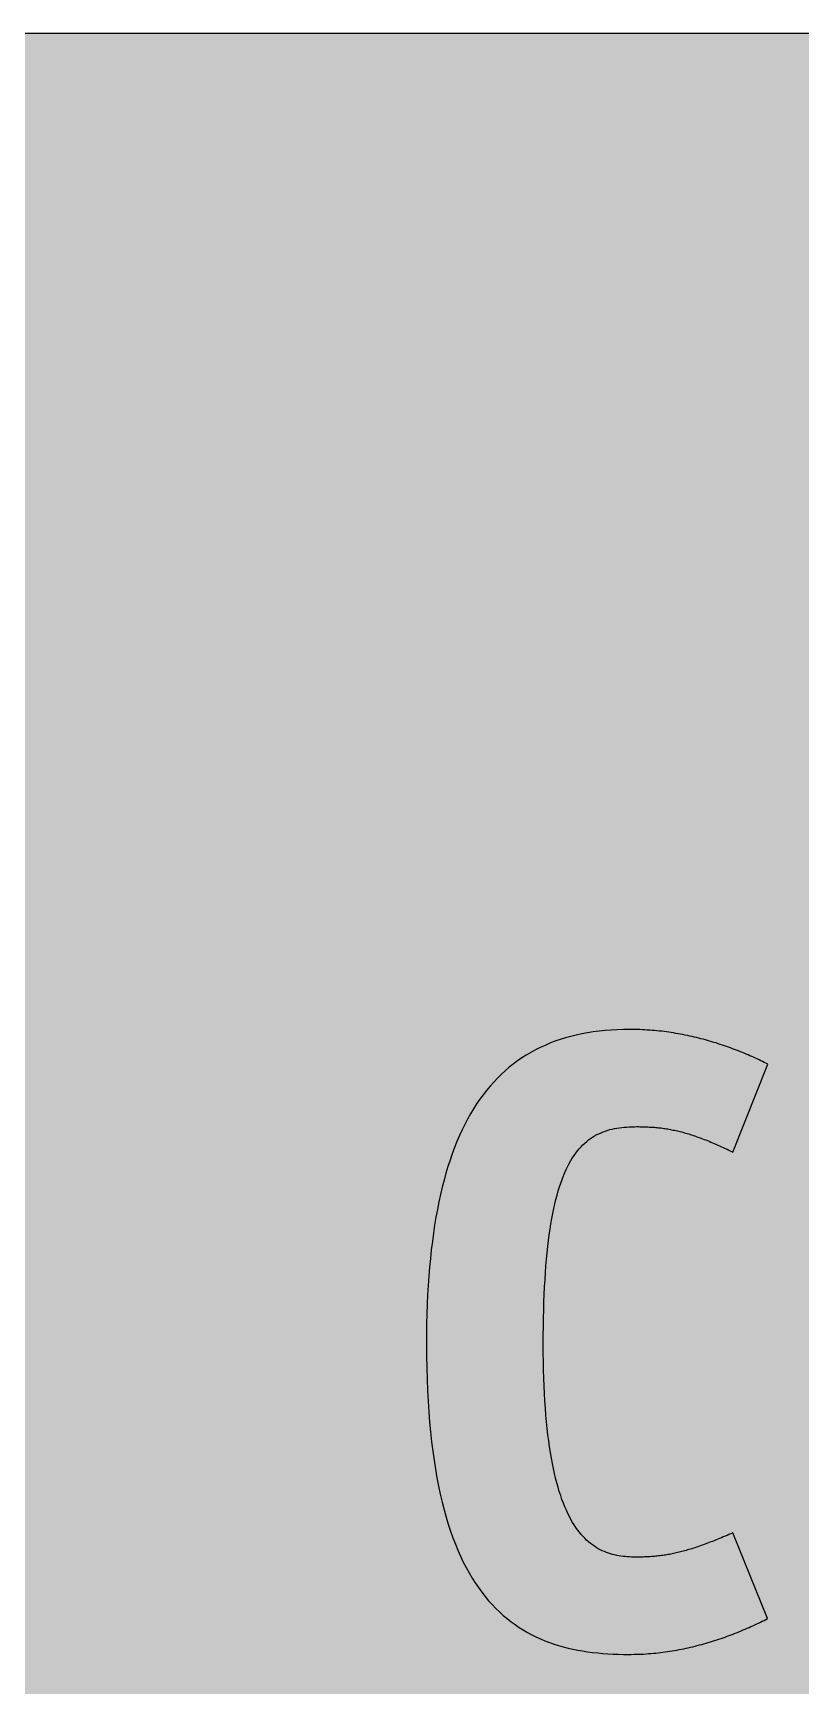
# Model space of a CAD drawing. Header units: millimetres. Extents: x 0 to 212, y 0 to 212.
# Drawn here: x 152.7 to 178.4, y 156.3 to 211.7 of the extents above; entities that cross this region are included whole.
import ezdxf

# ---------------------------------------------------------------- set-up
doc = ezdxf.new("R2010")
doc.units = ezdxf.units.MM

msp = doc.modelspace()

# ---------------------------------------------------------------- hatches: boundary and pattern name
for color, points in [(254, [(14.1633, 0.0536), (13.9878, 0.0533), (13.8125, 0.0559), (13.6373, 0.061), (13.462, 0.0686), (13.2893, 0.0787), (13.114, 0.0914), (12.9413, 0.1041), (12.7686, 0.1219), (12.5959, 0.1397), (12.4231, 0.16), (12.2504, 0.1829), (12.0777, 0.2057), (11.9075, 0.2337), (11.7373, 0.2616), (11.5672, 0.2921), (11.397, 0.3251), (11.2268, 0.3607), (11.0592, 0.3988), (10.8915, 0.4369), (10.7239, 0.4775), (10.5562, 0.5207), (10.3886, 0.5664), (10.2235, 0.6121), (10.0584, 0.6629), (9.8933, 0.7137), (9.7307, 0.7671), (9.5682, 0.8204), (9.4056, 0.8788), (9.2431, 0.9373), (9.083, 0.9982), (8.923, 1.0617), (8.763, 1.1252), (8.6055, 1.1938), (8.4455, 1.2624), (8.2906, 1.331), (8.1331, 1.4046), (7.9781, 1.4783), (7.8232, 1.5545), (7.6708, 1.6332), (7.5184, 1.7145), (7.366, 1.7958), (7.2161, 1.8796), (7.0663, 1.966), (6.919, 2.0523), (6.7716, 2.1438), (6.6243, 2.2352), (6.4795, 2.3266), (6.3348, 2.4232), (6.19, 2.5197), (6.0477, 2.6187), (5.908, 2.7178), (5.7683, 2.8194), (5.6286, 2.9235), (5.4915, 3.0302), (5.3543, 3.1369), (5.2197, 3.2461), (5.0851, 3.3579), (4.953, 3.4722), (4.8209, 3.5865), (4.6914, 3.7033), (4.5644, 3.8202), (4.4348, 3.9395), (4.3104, 4.0615), (4.1859, 4.1859), (4.0615, 4.3104), (3.9395, 4.4348), (3.8202, 4.5618), (3.7033, 4.6914), (3.5865, 4.8209), (3.4722, 4.953), (3.3579, 5.0851), (3.2487, 5.2197), (3.1369, 5.3543), (3.0302, 5.4915), (2.9235, 5.6286), (2.8194, 5.7683), (2.7178, 5.908), (2.6187, 6.0477), (2.5197, 6.19), (2.4232, 6.3348), (2.3266, 6.477), (2.2352, 6.6243), (2.1438, 6.7691), (2.0523, 6.9164), (1.966, 7.0663), (1.8796, 7.2161), (1.7958, 7.366), (1.7145, 7.5184), (1.6332, 7.6708), (1.5545, 7.8232), (1.4783, 7.9781), (1.4046, 8.1331), (1.331, 8.2906), (1.2598, 8.4455), (1.1913, 8.603), (1.1252, 8.763), (1.0592, 8.923), (0.9982, 9.083), (0.9373, 9.2431), (0.8763, 9.4056), (0.8204, 9.5682), (0.7645, 9.7307), (0.7112, 9.8933), (0.6604, 10.0584), (0.6121, 10.2235), (0.5639, 10.3911), (0.5207, 10.5562), (0.4775, 10.7239), (0.4343, 10.8915), (0.3962, 11.0592), (0.3607, 11.2268), (0.3251, 11.397), (0.2921, 11.5672), (0.2616, 11.7373), (0.2311, 11.9075), (0.2057, 12.0802), (0.1803, 12.2504), (0.1575, 12.4231), (0.1372, 12.5959), (0.1194, 12.7686), (0.1041, 12.9413), (0.0889, 13.1166), (0.0787, 13.2893), (0.0686, 13.4645), (0.061, 13.6373), (0.0559, 13.8125), (0.0508, 13.9878), (0.0508, 14.163), (0.0522, 197.6092), (0.0508, 197.7822), (0.0559, 197.9574), (0.061, 198.1327), (0.0686, 198.308), (0.0787, 198.4807), (0.0889, 198.6559), (0.1041, 198.8287), (0.1194, 199.0014), (0.1372, 199.1741), (0.1575, 199.3468), (0.1803, 199.5195), (0.2057, 199.6923), (0.2311, 199.8624), (0.2616, 200.0326), (0.2921, 200.2028), (0.3251, 200.373), (0.3607, 200.5432), (0.3962, 200.7108), (0.4343, 200.8784), (0.4775, 201.0461), (0.5207, 201.2137), (0.5639, 201.3814), (0.6121, 201.5465), (0.6604, 201.7116), (0.7112, 201.8767), (0.7645, 202.0392), (0.8204, 202.2018), (0.8763, 202.3643), (0.9373, 202.5269), (0.9982, 202.6869), (1.0592, 202.8469), (1.1252, 203.007), (1.1913, 203.1644), (1.2598, 203.3245), (1.331, 203.4794), (1.4046, 203.6369), (1.4783, 203.7918), (1.5545, 203.9468), (1.6332, 204.0992), (1.7145, 204.2516), (1.7958, 204.404), (1.8796, 204.5538), (1.966, 204.7037), (2.0523, 204.851), (2.1438, 204.9983), (2.2352, 205.1456), (2.3266, 205.2904), (2.4232, 205.4352), (2.5197, 205.58), (2.6187, 205.7222), (2.7178, 205.8619), (2.8194, 206.0016), (2.9235, 206.1413), (3.0302, 206.2785), (3.1369, 206.4156), (3.2487, 206.5503), (3.3579, 206.6849), (3.4722, 206.817), (3.5865, 206.949), (3.7033, 207.0786), (3.8202, 207.2056), (3.9395, 207.3351), (4.0615, 207.4596), (4.1859, 207.584), (4.3104, 207.7085), (4.4348, 207.8304), (4.5644, 207.9498), (4.6914, 208.0666), (4.8209, 208.1835), (4.953, 208.2978), (5.0851, 208.4121), (5.2197, 208.5213), (5.3543, 208.6331), (5.4915, 208.7397), (5.6286, 208.8464), (5.7683, 208.9506), (5.908, 209.0522), (6.0477, 209.1512), (6.19, 209.2503), (6.3348, 209.3468), (6.4795, 209.4433), (6.6243, 209.5348), (6.7716, 209.6262), (6.919, 209.7176), (7.0663, 209.804), (7.2161, 209.8904), (7.366, 209.9742), (7.5184, 210.0555), (7.6708, 210.1367), (7.8232, 210.2155), (7.9781, 210.2917), (8.1331, 210.3653), (8.2906, 210.439), (8.4455, 210.5101), (8.6055, 210.5787), (8.763, 210.6447), (8.923, 210.7108), (9.083, 210.7717), (9.2431, 210.8327), (9.4056, 210.8937), (9.5682, 210.9495), (9.7307, 211.0054), (9.8933, 211.0588), (10.0584, 211.1096), (10.2235, 211.1578), (10.3886, 211.2061), (10.5562, 211.2493), (10.7239, 211.2924), (10.8915, 211.3356), (11.0592, 211.3737), (11.2268, 211.4093), (11.397, 211.4448), (11.5672, 211.4779), (11.7373, 211.5083), (11.9075, 211.5388), (12.0777, 211.5642), (12.2504, 211.5896), (12.4231, 211.6125), (12.5959, 211.6328), (12.7686, 211.6506), (12.9413, 211.6658), (13.114, 211.6811), (13.2893, 211.6912), (13.462, 211.7014), (13.6373, 211.709), (13.8125, 211.7141), (13.9878, 211.7192), (14.163, 211.7192), (197.6078, 211.7203), (197.7822, 211.7192), (197.9574, 211.7141), (198.1327, 211.709), (198.3054, 211.7014), (198.4807, 211.6912), (198.6534, 211.6811), (198.8287, 211.6658), (199.0014, 211.6506), (199.1741, 211.6328), (199.3468, 211.6125), (199.5195, 211.5896), (199.6897, 211.5642), (199.8624, 211.5388), (200.0326, 211.5083), (200.2028, 211.4779), (200.373, 211.4448), (200.5432, 211.4093), (200.7108, 211.3737), (200.8784, 211.3356), (201.0461, 211.2924), (201.2137, 211.2493), (201.3788, 211.2061), (201.5465, 211.1578), (201.7116, 211.1096), (201.8767, 211.0588), (202.0392, 211.0054), (202.2018, 210.9495), (202.3643, 210.8937), (202.5269, 210.8327), (202.6869, 210.7717), (202.8469, 210.7108), (203.007, 210.6447), (203.167, 210.5787), (203.3245, 210.5101), (203.4794, 210.439), (203.6369, 210.3653), (203.7918, 210.2917), (203.9468, 210.2155), (204.0992, 210.1367), (204.2516, 210.0555), (204.404, 209.9742), (204.5538, 209.8904), (204.7037, 209.804), (204.8535, 209.7176), (205.0009, 209.6262), (205.1456, 209.5348), (205.293, 209.4433), (205.4352, 209.3468), (205.58, 209.2503), (205.7222, 209.1512), (205.8619, 209.0522), (206.0016, 208.9506), (206.1413, 208.8464), (206.2785, 208.7397), (206.4156, 208.6331), (206.5503, 208.5213), (206.6849, 208.4121), (206.817, 208.2978), (206.949, 208.1835), (207.0786, 208.0666), (207.2081, 207.9498), (207.3351, 207.8304), (207.4596, 207.7085), (207.584, 207.584), (207.7085, 207.4596), (207.8304, 207.3351), (207.9498, 207.2056), (208.0666, 207.0786), (208.1835, 206.949), (208.2978, 206.817), (208.4121, 206.6849), (208.5238, 206.5503), (208.6331, 206.4156), (208.7397, 206.2785), (208.8464, 206.1413), (208.9506, 206.0016), (209.0522, 205.8619), (209.1512, 205.7222), (209.2503, 205.58), (209.3468, 205.4352), (209.4433, 205.2904), (209.5348, 205.1456), (209.6262, 204.9983), (209.7176, 204.851), (209.804, 204.7037), (209.8904, 204.5538), (209.9742, 204.404), (210.0555, 204.2516), (210.1367, 204.0992), (210.2155, 203.9468), (210.2917, 203.7918), (210.3653, 203.6369), (210.439, 203.4794), (210.5076, 203.3245), (210.5762, 203.1644), (210.6447, 203.007), (210.7082, 202.8469), (210.7717, 202.6869), (210.8327, 202.5269), (210.8911, 202.3643), (210.9495, 202.2018), (211.0029, 202.0392), (211.0562, 201.8767), (211.107, 201.7116), (211.1578, 201.5465), (211.2035, 201.3814), (211.2493, 201.2137), (211.2924, 201.0461), (211.3331, 200.8784), (211.3712, 200.7108), (211.4093, 200.5432), (211.4448, 200.373), (211.4779, 200.2028), (211.5083, 200.0326), (211.5363, 199.8624), (211.5642, 199.6923), (211.5871, 199.5195), (211.6099, 199.3468), (211.6303, 199.1741), (211.648, 199.0014), (211.6658, 198.8287), (211.6785, 198.6559), (211.6912, 198.4807), (211.7014, 198.308), (211.709, 198.1327), (211.7141, 197.9574), (211.7166, 197.7822), (211.7166, 197.6069), (211.7189, 14.1647), (211.7166, 13.9878), (211.7141, 13.8125), (211.709, 13.6373), (211.7014, 13.4645), (211.6912, 13.2893), (211.6785, 13.1166), (211.6658, 12.9413), (211.648, 12.7686), (211.6303, 12.5959), (211.6099, 12.4231), (211.5871, 12.2504), (211.5642, 12.0802), (211.5363, 11.9075), (211.5083, 11.7373), (211.4779, 11.5672), (211.4448, 11.397), (211.4093, 11.2268), (211.3712, 11.0592), (211.3331, 10.8915), (211.2924, 10.7239), (211.2493, 10.5562), (211.2035, 10.3911), (211.1578, 10.2235), (211.107, 10.0584), (211.0562, 9.8933), (211.0029, 9.7307), (210.9495, 9.5682), (210.8911, 9.4056), (210.8327, 9.2431), (210.7717, 9.083), (210.7082, 8.923), (210.6447, 8.763), (210.5762, 8.603), (210.5076, 8.4455), (210.439, 8.2906), (210.3653, 8.1331), (210.2917, 7.9781), (210.2155, 7.8232), (210.1367, 7.6708), (210.0555, 7.5184), (209.9742, 7.366), (209.8904, 7.2161), (209.804, 7.0663), (209.7176, 6.9164), (209.6262, 6.7691), (209.5348, 6.6243), (209.4433, 6.477), (209.3468, 6.3348), (209.2503, 6.19), (209.1512, 6.0477), (209.0522, 5.908), (208.9506, 5.7683), (208.8464, 5.6286), (208.7397, 5.4915), (208.6331, 5.3543), (208.5238, 5.2197), (208.4121, 5.0851), (208.2978, 4.953), (208.1835, 4.8209), (208.0666, 4.6914), (207.9498, 4.5618), (207.8304, 4.4348), (207.7085, 4.3104), (207.584, 4.1859), (207.4596, 4.0615), (207.3351, 3.9395), (207.2081, 3.8202), (207.0786, 3.7033), (206.949, 3.5865), (206.817, 3.4722), (206.6849, 3.3579), (206.5503, 3.2461), (206.4156, 3.1369), (206.2785, 3.0302), (206.1413, 2.9235), (206.0016, 2.8194), (205.8619, 2.7178), (205.7222, 2.6187), (205.58, 2.5197), (205.4352, 2.4232), (205.293, 2.3266), (205.1456, 2.2352), (205.0009, 2.1438), (204.8535, 2.0523), (204.7037, 1.966), (204.5538, 1.8796), (204.404, 1.7958), (204.2516, 1.7145), (204.0992, 1.6332), (203.9468, 1.5545), (203.7918, 1.4783), (203.6369, 1.4046), (203.4794, 1.331), (203.3245, 1.2624), (203.167, 1.1938), (203.007, 1.1252), (202.8469, 1.0617), (202.6869, 0.9982), (202.5269, 0.9373), (202.3643, 0.8788), (202.2018, 0.8204), (202.0392, 0.7671), (201.8767, 0.7137), (201.7116, 0.6629), (201.5465, 0.6121), (201.3788, 0.5664), (201.2137, 0.5207), (201.0461, 0.4775), (200.8784, 0.4369), (200.7108, 0.3988), (200.5432, 0.3607), (200.373, 0.3251), (200.2028, 0.2921), (200.0326, 0.2616), (199.8624, 0.2337), (199.6897, 0.2057), (199.5195, 0.1829), (199.3468, 0.16), (199.1741, 0.1397), (199.0014, 0.1219), (198.8287, 0.1041), (198.6534, 0.0914), (198.4807, 0.0787), (198.3054, 0.0686), (198.1327, 0.061), (197.9574, 0.0559), (197.7822, 0.0533), (197.6069, 0.0533)]), (59, [(172.8844, 160.6169), (172.8114, 160.6169), (172.7403, 160.6169), (172.6692, 160.622), (172.5981, 160.6245), (172.527, 160.6321), (172.4558, 160.6398), (172.3847, 160.6474), (172.3161, 160.6601), (172.245, 160.6728), (172.1739, 160.688), (172.1028, 160.7058), (172.0342, 160.7261), (171.9656, 160.749), (171.897, 160.7718), (171.8285, 160.7998), (171.7599, 160.8303), (171.6913, 160.8633), (171.6253, 160.8988), (171.5567, 160.9395), (171.4932, 160.9827), (171.4271, 161.0284), (171.3611, 161.0766), (171.2976, 161.13), (171.2341, 161.1859), (171.1731, 161.2468), (171.1122, 161.3103), (171.0512, 161.3789), (170.9903, 161.45), (170.9318, 161.5288), (170.876, 161.6075), (170.8175, 161.6939), (170.7642, 161.7828), (170.7083, 161.8793), (170.655, 161.9783), (170.6042, 162.0825), (170.5534, 162.1917), (170.5026, 162.306), (170.4543, 162.4254), (170.4061, 162.5524), (170.3629, 162.6819), (170.3172, 162.8191), (170.274, 162.9613), (170.2333, 163.1086), (170.1927, 163.261), (170.1546, 163.4211), (170.119, 163.5862), (170.0835, 163.7589), (170.0505, 163.9392), (170.02, 164.1221), (169.9895, 164.3151), (169.9616, 164.5133), (169.9362, 164.719), (169.9108, 164.9298), (169.8879, 165.1508), (169.8676, 165.3769), (169.8498, 165.6105), (169.8346, 165.8518), (169.8193, 166.1008), (169.8066, 166.3548), (169.7965, 166.6189), (169.7888, 166.8907), (169.7838, 167.1701), (169.7787, 167.4597), (169.7787, 167.7543), (169.7787, 168.054), (169.7812, 168.3436), (169.7863, 168.6255), (169.7939, 168.8998), (169.8015, 169.164), (169.8117, 169.4231), (169.8244, 169.6745), (169.8371, 169.9184), (169.8523, 170.1546), (169.8701, 170.3832), (169.8879, 170.6067), (169.9082, 170.8201), (169.9311, 171.0284), (169.9539, 171.229), (169.9819, 171.4246), (170.0073, 171.6126), (170.0378, 171.7954), (170.0657, 171.9707), (170.0987, 172.1383), (170.1317, 172.3009), (170.1673, 172.4584), (170.2054, 172.6108), (170.2435, 172.7556), (170.2816, 172.8953), (170.3222, 173.0273), (170.3654, 173.1569), (170.4111, 173.2813), (170.4543, 173.3982), (170.5026, 173.5099), (170.5508, 173.6192), (170.6016, 173.7208), (170.6524, 173.8198), (170.7032, 173.9113), (170.7591, 174.0002), (170.8125, 174.084), (170.8709, 174.1653), (170.9268, 174.2389), (170.9877, 174.31), (171.0461, 174.3786), (171.1096, 174.4421), (171.1706, 174.5005), (171.2366, 174.5564), (171.3001, 174.6072), (171.3662, 174.6555), (171.4348, 174.7012), (171.5033, 174.7418), (171.5745, 174.7825), (171.6456, 174.8155), (171.7167, 174.8485), (171.7904, 174.879), (171.864, 174.9044), (171.9402, 174.9298), (172.0164, 174.9501), (172.0952, 174.9704), (172.1714, 174.9857), (172.2526, 175.0009), (172.3314, 175.0136), (172.4127, 175.0238), (172.4965, 175.0339), (172.5803, 175.039), (172.6641, 175.0441), (172.7479, 175.0492), (172.8343, 175.0492), (172.9207, 175.0517), (172.9689, 175.0517), (173.0146, 175.0492), (173.0629, 175.0492), (173.1086, 175.0492), (173.1543, 175.0466), (173.2001, 175.0466), (173.2458, 175.0441), (173.2915, 175.0416), (173.3372, 175.039), (173.3804, 175.0365), (173.4261, 175.0339), (173.4718, 175.0314), (173.515, 175.0289), (173.5607, 175.0238), (173.6039, 175.0212), (173.6496, 175.0162), (173.6928, 175.0111), (173.7385, 175.006), (173.7817, 174.9984), (173.8274, 174.9933), (173.8706, 174.9857), (173.9163, 174.9806), (173.9595, 174.973), (174.0052, 174.9654), (174.051, 174.9552), (174.0967, 174.9476), (174.1424, 174.9374), (174.1856, 174.9298), (174.2338, 174.9196), (174.2796, 174.9095), (174.3253, 174.8968), (174.371, 174.8866), (174.4193, 174.8739), (174.465, 174.8612), (174.5132, 174.8485), (174.5615, 174.8333), (174.6098, 174.8206), (174.658, 174.8053), (174.7088, 174.7901), (174.7571, 174.7749), (174.8079, 174.7571), (174.8587, 174.7393), (174.9095, 174.7215), (174.9628, 174.7037), (175.0136, 174.686), (175.067, 174.6656), (175.1203, 174.6453), (175.1762, 174.625), (175.2295, 174.6047), (175.2854, 174.5818), (175.3413, 174.559), (175.3972, 174.5361), (175.4556, 174.5107), (175.514, 174.4853), (175.5724, 174.4599), (175.6334, 174.4345), (175.6943, 174.4066), (175.7553, 174.3786), (175.8163, 174.3507), (175.8798, 174.3227), (175.9458, 174.2923), (176.0093, 174.2618), (176.0753, 174.2288), (176.1414, 174.1983), (177.3079, 177.1481), (177.2488, 177.1752), (177.1929, 177.2056), (177.1345, 177.2336), (177.0761, 177.2615), (177.0177, 177.2895), (176.9567, 177.3199), (176.8958, 177.3479), (176.8348, 177.3758), (176.7738, 177.4012), (176.7129, 177.4292), (176.6494, 177.4571), (176.5859, 177.485), (176.5224, 177.5104), (176.4589, 177.5384), (176.3928, 177.5638), (176.3293, 177.5892), (176.2633, 177.6146), (176.1973, 177.64), (176.1287, 177.6654), (176.0626, 177.6908), (175.9941, 177.7162), (175.9255, 177.739), (175.8569, 177.7644), (175.7883, 177.7873), (175.7172, 177.8102), (175.6461, 177.833), (175.5775, 177.8559), (175.5064, 177.8762), (175.4327, 177.8991), (175.3616, 177.9194), (175.2879, 177.9397), (175.2168, 177.96), (175.1432, 177.9803), (175.0695, 178.0007), (174.9933, 178.0184), (174.9196, 178.0362), (174.8434, 178.054), (174.7698, 178.0718), (174.6936, 178.0896), (174.6174, 178.1048), (174.5412, 178.12), (174.4624, 178.1353), (174.3862, 178.1505), (174.3075, 178.1658), (174.2313, 178.1785), (174.1526, 178.1912), (174.0738, 178.2039), (173.9951, 178.214), (173.9138, 178.2267), (173.8351, 178.2369), (173.7563, 178.247), (173.675, 178.2547), (173.5938, 178.2648), (173.5125, 178.2724), (173.4312, 178.2775), (173.3499, 178.2851), (173.2686, 178.2902), (173.1874, 178.2953), (173.1035, 178.3004), (173.0223, 178.3029), (172.9384, 178.3055), (172.8572, 178.308), (172.7733, 178.308), (172.6895, 178.3105), (172.4736, 178.308), (172.2628, 178.3004), (172.0545, 178.2877), (171.8513, 178.2724), (171.6507, 178.2521), (171.4525, 178.2267), (171.2595, 178.1962), (171.069, 178.1607), (170.8836, 178.12), (170.7007, 178.0743), (170.5204, 178.0261), (170.3451, 177.9702), (170.1724, 177.9118), (170.0022, 177.8457), (169.8371, 177.7771), (169.6745, 177.7035), (169.5145, 177.6222), (169.3596, 177.5384), (169.2072, 177.4495), (169.0599, 177.3555), (168.9125, 177.2539), (168.7728, 177.1498), (168.6331, 177.0405), (168.4985, 176.9237), (168.3664, 176.8043), (168.2394, 176.6773), (168.115, 176.5478), (167.9931, 176.4106), (167.8762, 176.2684), (167.7619, 176.1211), (167.6502, 175.9687), (167.5435, 175.8112), (167.4393, 175.6486), (167.3377, 175.481), (167.2387, 175.3057), (167.1447, 175.1254), (167.0558, 174.94), (166.9669, 174.7495), (166.8831, 174.5539), (166.8018, 174.3532), (166.7256, 174.1449), (166.6519, 173.9316), (166.5808, 173.7131), (166.5122, 173.4871), (166.4487, 173.2585), (166.3878, 173.0223), (166.3319, 172.7784), (166.276, 172.532), (166.2252, 172.278), (166.1795, 172.019), (166.1338, 171.7523), (166.0931, 171.4805), (166.0576, 171.2036), (166.022, 170.9217), (165.9915, 170.6321), (165.9636, 170.3375), (165.9382, 170.0352), (165.9179, 169.7279), (165.9001, 169.4155), (165.8849, 169.0954), (165.8747, 168.7703), (165.8645, 168.4376), (165.862, 168.0997), (165.8595, 167.7543), (165.862, 167.353), (165.8671, 166.9593), (165.8798, 166.5783), (165.895, 166.2049), (165.9128, 165.8442), (165.9357, 165.4912), (165.9636, 165.1457), (165.9941, 164.813), (166.0296, 164.4879), (166.0703, 164.1729), (166.1135, 163.8656), (166.1592, 163.5684), (166.21, 163.2788), (166.2659, 162.9994), (166.3243, 162.7276), (166.3852, 162.4635), (166.4513, 162.2069), (166.5199, 161.9606), (166.5935, 161.7218), (166.6672, 161.4907), (166.7485, 161.2671), (166.8297, 161.0538), (166.9161, 160.8455), (167.005, 160.6448), (167.0964, 160.4518), (167.193, 160.2664), (167.292, 160.086), (167.3936, 159.9159), (167.4978, 159.7508), (167.6044, 159.5933), (167.7162, 159.4409), (167.828, 159.2961), (167.9448, 159.1564), (168.0642, 159.0243), (168.1836, 158.8973), (168.308, 158.7779), (168.435, 158.6636), (168.5646, 158.5544), (168.6966, 158.4503), (168.8313, 158.3538), (168.9659, 158.2623), (169.1056, 158.176), (169.2478, 158.0921), (169.3901, 158.0159), (169.5348, 157.9448), (169.6822, 157.8788), (169.832, 157.8153), (169.9844, 157.7569), (170.1394, 157.7035), (170.2943, 157.6553), (170.4518, 157.6121), (170.6118, 157.5689), (170.7718, 157.5333), (170.9344, 157.5003), (171.0995, 157.4724), (171.2671, 157.4444), (171.4348, 157.4241), (171.6049, 157.4038), (171.7751, 157.3886), (171.9478, 157.3759), (172.1206, 157.3682), (172.2958, 157.3606), (172.4736, 157.3555), (172.6514, 157.3555), (172.7327, 157.3555), (172.8165, 157.3581), (172.9003, 157.3581), (172.9816, 157.3606), (173.0654, 157.3657), (173.1467, 157.3682), (173.228, 157.3733), (173.3093, 157.3809), (173.3906, 157.386), (173.4718, 157.3936), (173.5531, 157.4013), (173.6319, 157.4089), (173.7131, 157.419), (173.7919, 157.4292), (173.8706, 157.4394), (173.9519, 157.4495), (174.0306, 157.4622), (174.1068, 157.4749), (174.1856, 157.4876), (174.2643, 157.5003), (174.3405, 157.5156), (174.4167, 157.5308), (174.4929, 157.546), (174.5717, 157.5613), (174.6453, 157.5791), (174.7215, 157.5943), (174.7977, 157.6121), (174.8714, 157.6324), (174.9476, 157.6502), (175.0212, 157.6705), (175.0949, 157.6883), (175.1686, 157.7086), (175.2397, 157.7289), (175.3133, 157.7518), (175.387, 157.7721), (175.4581, 157.795), (175.5292, 157.8178), (175.6004, 157.8407), (175.6715, 157.8635), (175.7426, 157.8864), (175.8112, 157.9118), (175.8798, 157.9372), (175.9509, 157.9626), (176.0195, 157.988), (176.088, 158.0134), (176.1541, 158.0388), (176.2227, 158.0642), (176.2912, 158.0921), (176.3573, 158.1201), (176.4233, 158.1455), (176.4894, 158.1734), (176.5554, 158.2014), (176.6189, 158.2293), (176.6849, 158.2598), (176.7484, 158.2877), (176.8119, 158.3182), (176.8754, 158.3461), (176.9389, 158.3766), (176.9999, 158.4071), (177.0634, 158.435), (177.1244, 158.4655), (177.1853, 158.496), (177.2463, 158.5265), (177.3072, 158.557), (176.1437, 161.4315), (176.0753, 161.4018), (176.0093, 161.3738), (175.9458, 161.3459), (175.8823, 161.3179), (175.8188, 161.2925), (175.7553, 161.2671), (175.6943, 161.2417), (175.6334, 161.2163), (175.575, 161.1935), (175.5165, 161.1681), (175.4581, 161.1452), (175.4022, 161.1249), (175.3438, 161.102), (175.2905, 161.0817), (175.2346, 161.0614), (175.1813, 161.0411), (175.1254, 161.0208), (175.072, 161.003), (175.0212, 160.9827), (174.9679, 160.9649), (174.9171, 160.9496), (174.8663, 160.9319), (174.8155, 160.9141), (174.7672, 160.8988), (174.7164, 160.8836), (174.6682, 160.8684), (174.6199, 160.8557), (174.5717, 160.8404), (174.5234, 160.8277), (174.4751, 160.815), (174.4294, 160.8023), (174.3812, 160.7896), (174.3354, 160.7795), (174.2872, 160.7668), (174.2415, 160.7566), (174.1957, 160.7464), (174.15, 160.7363), (174.1043, 160.7261), (174.0586, 160.7185), (174.0129, 160.7083), (173.9671, 160.7007), (173.9214, 160.6931), (173.8757, 160.6855), (173.83, 160.6804), (173.7868, 160.6728), (173.7411, 160.6677), (173.6954, 160.6601), (173.6496, 160.655), (173.6039, 160.6499), (173.5557, 160.6448), (173.5099, 160.6423), (173.4642, 160.6372), (173.4185, 160.6347), (173.3702, 160.6296), (173.3245, 160.6271), (173.2763, 160.6245), (173.228, 160.622), (173.1797, 160.622), (173.1315, 160.6194), (173.0832, 160.6169), (173.0324, 160.6169), (172.9842, 160.6169), (172.9334, 160.6169), (172.8826, 160.6144)])]:
    msp.add_hatch(color=color).paths.add_polyline_path(points)
h = msp.add_hatch(color=59)
h.paths.add_polyline_path([(14.1633, 3.5814), (13.8887, 3.5839), (13.6169, 3.5941), (13.3477, 3.6119), (13.081, 3.6347), (12.8143, 3.6652), (12.5501, 3.7008), (12.2885, 3.7465), (12.0294, 3.7948), (11.7729, 3.8506), (11.5164, 3.9141), (11.2649, 3.9827), (11.016, 4.0564), (10.7671, 4.1351), (10.5232, 4.2215), (10.2819, 4.3129), (10.0432, 4.412), (9.8069, 4.5161), (9.5733, 4.6228), (9.3447, 4.7371), (9.1186, 4.8565), (8.8951, 4.9809), (8.6741, 5.113), (8.4582, 5.2476), (8.2448, 5.3873), (8.0366, 5.5321), (7.8308, 5.682), (7.6276, 5.8369), (7.4295, 5.9969), (7.2365, 6.1595), (7.046, 6.3297), (6.8605, 6.5024), (6.6777, 6.6802), (6.5024, 6.8605), (6.3271, 7.046), (6.1595, 7.2365), (5.9969, 7.432), (5.8369, 7.6302), (5.682, 7.8308), (5.5321, 8.0366), (5.3873, 8.2448), (5.2451, 8.4582), (5.1105, 8.6741), (4.9809, 8.8951), (4.8565, 9.1186), (4.7371, 9.3447), (4.6228, 9.5758), (4.5136, 9.8069), (4.4094, 10.0432), (4.3129, 10.2819), (4.2215, 10.5232), (4.1351, 10.7696), (4.0538, 11.016), (3.9802, 11.2649), (3.9116, 11.5189), (3.8506, 11.7729), (3.7948, 12.0294), (3.744, 12.2911), (3.7008, 12.5527), (3.6627, 12.8143), (3.6322, 13.081), (3.6093, 13.3502), (3.5916, 13.6195), (3.5814, 13.8913), (3.5789, 14.163), (3.58, 197.6092), (3.5814, 197.8812), (3.5916, 198.153), (3.6093, 198.4223), (3.6322, 198.689), (3.6627, 198.9557), (3.7008, 199.2198), (3.744, 199.4814), (3.7948, 199.7405), (3.8506, 199.9971), (3.9116, 200.2536), (3.9802, 200.5051), (4.0538, 200.754), (4.1351, 201.0029), (4.2215, 201.2467), (4.3129, 201.488), (4.4094, 201.7268), (4.5136, 201.963), (4.6228, 202.1967), (4.7371, 202.4253), (4.8565, 202.6514), (4.9809, 202.8749), (5.1105, 203.0959), (5.2451, 203.3118), (5.3873, 203.5251), (5.5321, 203.7334), (5.682, 203.9391), (5.8369, 204.1423), (5.9969, 204.3405), (6.1595, 204.5335), (6.3271, 204.724), (6.5024, 204.9094), (6.6777, 205.0923), (6.8605, 205.2676), (7.046, 205.4428), (7.2365, 205.6105), (7.4295, 205.773), (7.6276, 205.933), (7.8308, 206.088), (8.0366, 206.2378), (8.2448, 206.3826), (8.4582, 206.5249), (8.6741, 206.6595), (8.8951, 206.789), (9.1186, 206.9135), (9.3447, 207.0329), (9.5733, 207.1472), (9.8069, 207.2564), (10.0432, 207.3605), (10.2819, 207.457), (10.5232, 207.5485), (10.7671, 207.6348), (11.016, 207.7161), (11.2649, 207.7898), (11.5164, 207.8584), (11.7729, 207.9193), (12.0294, 207.9752), (12.2885, 208.026), (12.5501, 208.0692), (12.8143, 208.1073), (13.081, 208.1378), (13.3477, 208.1606), (13.6169, 208.1784), (13.8887, 208.1886), (14.163, 208.1911), (197.6078, 208.1925), (197.8787, 208.1886), (198.1505, 208.1784), (198.4197, 208.1606), (198.689, 208.1378), (198.9557, 208.1073), (199.2173, 208.0692), (199.4789, 208.026), (199.7405, 207.9752), (199.9971, 207.9193), (200.2511, 207.8584), (200.5051, 207.7898), (200.754, 207.7161), (201.0004, 207.6348), (201.2467, 207.5485), (201.488, 207.457), (201.7268, 207.3605), (201.963, 207.2564), (202.1942, 207.1472), (202.4253, 207.0329), (202.6514, 206.9135), (202.8749, 206.789), (203.0959, 206.6595), (203.3118, 206.5249), (203.5251, 206.3826), (203.7334, 206.2378), (203.9391, 206.088), (204.1398, 205.933), (204.3379, 205.773), (204.5335, 205.6105), (204.724, 205.4428), (204.9094, 205.2676), (205.0898, 205.0923), (205.2676, 204.9094), (205.4403, 204.724), (205.6105, 204.5335), (205.773, 204.3405), (205.933, 204.1423), (206.088, 203.9391), (206.2378, 203.7334), (206.3826, 203.5251), (206.5223, 203.3118), (206.6569, 203.0959), (206.789, 202.8749), (206.9135, 202.6514), (207.0329, 202.4253), (207.1472, 202.1967), (207.2538, 201.963), (207.358, 201.7268), (207.457, 201.488), (207.5485, 201.2467), (207.6348, 201.0029), (207.7136, 200.754), (207.7872, 200.5051), (207.8558, 200.2536), (207.9193, 199.9971), (207.9752, 199.7405), (208.0235, 199.4814), (208.0692, 199.2198), (208.1047, 198.9557), (208.1352, 198.689), (208.1581, 198.4223), (208.1759, 198.153), (208.186, 197.8812), (208.1911, 197.6069), (208.1911, 14.1647), (208.186, 13.8913), (208.1759, 13.6195), (208.1581, 13.3502), (208.1352, 13.081), (208.1047, 12.8143), (208.0692, 12.5527), (208.0235, 12.2911), (207.9752, 12.0294), (207.9193, 11.7729), (207.8558, 11.5189), (207.7872, 11.2649), (207.7136, 11.016), (207.6348, 10.7696), (207.5485, 10.5232), (207.457, 10.2819), (207.358, 10.0432), (207.2538, 9.8069), (207.1472, 9.5758), (207.0329, 9.3447), (206.9135, 9.1186), (206.789, 8.8951), (206.6569, 8.6741), (206.5223, 8.4582), (206.3826, 8.2448), (206.2378, 8.0366), (206.088, 7.8308), (205.933, 7.6302), (205.773, 7.432), (205.6105, 7.2365), (205.4403, 7.046), (205.2676, 6.8605), (205.0898, 6.6802), (204.9094, 6.5024), (204.724, 6.3297), (204.5335, 6.1595), (204.3379, 5.9969), (204.1398, 5.8369), (203.9391, 5.682), (203.7334, 5.5321), (203.5251, 5.3873), (203.3118, 5.2476), (203.0959, 5.113), (202.8749, 4.9809), (202.6514, 4.8565), (202.4253, 4.7371), (202.1942, 4.6228), (201.963, 4.5161), (201.7268, 4.412), (201.488, 4.3129), (201.2467, 4.2215), (201.0004, 4.1351), (200.754, 4.0564), (200.5051, 3.9827), (200.2511, 3.9141), (199.9971, 3.8506), (199.7405, 3.7948), (199.4789, 3.7465), (199.2173, 3.7008), (198.9557, 3.6652), (198.689, 3.6347), (198.4197, 3.6119), (198.1505, 3.5941), (197.8787, 3.5839), (197.6069, 3.5789)])
h.paths.add_polyline_path([(14.1633, 8.8731), (14.0259, 8.8748), (13.8887, 8.8798), (13.7541, 8.8875), (13.622, 8.9002), (13.4874, 8.9154), (13.3553, 8.9332), (13.2258, 8.9535), (13.0962, 8.9789), (12.9667, 9.0068), (12.8397, 9.0373), (12.7127, 9.0729), (12.5882, 9.1084), (12.4663, 9.1491), (12.3419, 9.1923), (12.2225, 9.238), (12.1031, 9.2888), (11.9837, 9.3396), (11.8694, 9.3929), (11.7526, 9.4513), (11.6408, 9.5098), (11.5291, 9.5733), (11.4198, 9.6368), (11.3106, 9.7053), (11.2039, 9.7765), (11.0998, 9.8476), (10.9957, 9.9238), (10.8966, 10), (10.7975, 10.0787), (10.6985, 10.1625), (10.6045, 10.2464), (10.5105, 10.3327), (10.4216, 10.4216), (10.3327, 10.5131), (10.2464, 10.6045), (10.16, 10.701), (10.0787, 10.7975), (10, 10.8966), (9.9212, 10.9982), (9.8476, 11.0998), (9.7739, 11.2039), (9.7053, 11.3106), (9.6368, 11.4198), (9.5707, 11.5291), (9.5098, 11.6408), (9.4488, 11.7551), (9.3929, 11.8694), (9.337, 11.9863), (9.2862, 12.1031), (9.238, 12.2225), (9.1923, 12.3444), (9.1491, 12.4663), (9.1084, 12.5908), (9.0703, 12.7152), (9.0373, 12.8397), (9.0068, 12.9692), (8.9789, 13.0962), (8.9535, 13.2258), (8.9306, 13.3579), (8.9129, 13.4899), (8.8976, 13.622), (8.8849, 13.7566), (8.8773, 13.8913), (8.8722, 14.0259), (8.8697, 14.163), (8.8717, 197.6092), (8.8722, 197.7441), (8.8773, 197.8812), (8.8849, 198.0159), (8.8976, 198.1479), (8.9129, 198.2826), (8.9306, 198.4146), (8.9535, 198.5442), (8.9789, 198.6737), (9.0068, 198.8033), (9.0373, 198.9303), (9.0703, 199.0573), (9.1084, 199.1817), (9.1491, 199.3036), (9.1923, 199.4281), (9.238, 199.5475), (9.2862, 199.6669), (9.337, 199.7862), (9.3929, 199.9005), (9.4488, 200.0174), (9.5098, 200.1291), (9.5707, 200.2409), (9.6368, 200.3501), (9.7053, 200.4593), (9.7739, 200.566), (9.8476, 200.6702), (9.9212, 200.7743), (10, 200.8734), (10.0787, 200.9724), (10.16, 201.0715), (10.2464, 201.1655), (10.3327, 201.2594), (10.4216, 201.3483), (10.5105, 201.4372), (10.6045, 201.5236), (10.6985, 201.61), (10.7975, 201.6912), (10.8966, 201.77), (10.9957, 201.8487), (11.0998, 201.9224), (11.2039, 201.996), (11.3106, 202.0646), (11.4198, 202.1332), (11.5291, 202.1992), (11.6408, 202.2602), (11.7526, 202.3212), (11.8694, 202.377), (11.9837, 202.4329), (12.1031, 202.4837), (12.2225, 202.532), (12.3419, 202.5777), (12.4663, 202.6209), (12.5882, 202.6615), (12.7127, 202.6996), (12.8397, 202.7326), (12.9667, 202.7631), (13.0962, 202.7911), (13.2258, 202.8165), (13.3553, 202.8393), (13.4874, 202.8571), (13.622, 202.8723), (13.7541, 202.885), (13.8887, 202.8927), (14.0259, 202.8977), (14.163, 202.9003), (197.6078, 202.9008), (197.7441, 202.8977), (197.8787, 202.8927), (198.0133, 202.885), (198.1479, 202.8723), (198.28, 202.8571), (198.4121, 202.8393), (198.5442, 202.8165), (198.6737, 202.7911), (198.8007, 202.7631), (198.9303, 202.7326), (199.0547, 202.6996), (199.1792, 202.6615), (199.3036, 202.6209), (199.4256, 202.5777), (199.5475, 202.532), (199.6669, 202.4837), (199.7837, 202.4329), (199.9005, 202.377), (200.0148, 202.3212), (200.1291, 202.2602), (200.2409, 202.1992), (200.3501, 202.1332), (200.4593, 202.0646), (200.566, 201.996), (200.6702, 201.9224), (200.7718, 201.8487), (200.8734, 201.77), (200.9724, 201.6912), (201.0689, 201.61), (201.1655, 201.5236), (201.2569, 201.4372), (201.3483, 201.3483), (201.4372, 201.2594), (201.5236, 201.1655), (201.6074, 201.0715), (201.6912, 200.9724), (201.77, 200.8734), (201.8462, 200.7743), (201.9224, 200.6702), (201.9935, 200.566), (202.0646, 200.4593), (202.1332, 200.3501), (202.1967, 200.2409), (202.2602, 200.1291), (202.3186, 200.0174), (202.377, 199.9005), (202.4304, 199.7862), (202.4812, 199.6669), (202.532, 199.5475), (202.5777, 199.4281), (202.6209, 199.3036), (202.6615, 199.1817), (202.6971, 199.0573), (202.7326, 198.9303), (202.7631, 198.8033), (202.7911, 198.6737), (202.8165, 198.5442), (202.8368, 198.4146), (202.8546, 198.2826), (202.8698, 198.1479), (202.8825, 198.0159), (202.8901, 197.8812), (202.8952, 197.7441), (202.8977, 197.6069), (202.8994, 14.1647), (202.8952, 14.0259), (202.8901, 13.8913), (202.8825, 13.7566), (202.8698, 13.622), (202.8546, 13.4899), (202.8368, 13.3579), (202.8165, 13.2258), (202.7911, 13.0962), (202.7631, 12.9692), (202.7326, 12.8397), (202.6971, 12.7152), (202.6615, 12.5908), (202.6209, 12.4663), (202.5777, 12.3444), (202.532, 12.2225), (202.4812, 12.1031), (202.4304, 11.9863), (202.377, 11.8694), (202.3186, 11.7551), (202.2602, 11.6408), (202.1967, 11.5291), (202.1332, 11.4198), (202.0646, 11.3106), (201.9935, 11.2039), (201.9224, 11.0998), (201.8462, 10.9982), (201.77, 10.8966), (201.6912, 10.7975), (201.6074, 10.701), (201.5236, 10.6045), (201.4372, 10.5131), (201.3483, 10.4216), (201.2569, 10.3327), (201.1655, 10.2464), (201.0689, 10.1625), (200.9724, 10.0787), (200.8734, 10), (200.7718, 9.9238), (200.6702, 9.8476), (200.566, 9.7765), (200.4593, 9.7053), (200.3501, 9.6368), (200.2409, 9.5733), (200.1291, 9.5098), (200.0148, 9.4513), (199.9005, 9.3929), (199.7837, 9.3396), (199.6669, 9.2888), (199.5475, 9.238), (199.4256, 9.1923), (199.3036, 9.1491), (199.1792, 9.1084), (199.0547, 9.0729), (198.9303, 9.0373), (198.8007, 9.0068), (198.6737, 8.9789), (198.5442, 8.9535), (198.4121, 8.9332), (198.28, 8.9154), (198.1479, 8.9002), (198.0133, 8.8875), (197.8787, 8.8798), (197.7441, 8.8748), (197.6069, 8.8722)], flags=16)
h = msp.add_hatch(color=59)
h.paths.add_polyline_path([(155.538, 177.9238), (155.538, 174.819), (157.8666, 174.819), (157.8666, 157.7453), (161.6685, 157.7453), (161.6685, 177.9238)])
h.paths.add_polyline_path([(158.8368, 181.2999), (163.8819, 186.4607), (158.7969, 186.4607), (155.732, 181.2999)], flags=16)

# ---------------------------------------------------------------- linework, layer by layer
at = {"color": 254}
msp.add_lwpolyline([(14.163, 211.7192), (197.6078, 211.7203)], dxfattribs=at)
at = {"color": 59}
msp.add_lwpolyline([(172.8844, 160.6169), (172.8114, 160.6169), (172.7403, 160.6169), (172.6692, 160.622), (172.5981, 160.6245), (172.527, 160.6321), (172.4558, 160.6398), (172.3847, 160.6474), (172.3161, 160.6601), (172.245, 160.6728), (172.1739, 160.688), (172.1028, 160.7058), (172.0342, 160.7261), (171.9656, 160.749), (171.897, 160.7718), (171.8285, 160.7998), (171.7599, 160.8303), (171.6913, 160.8633), (171.6253, 160.8988), (171.5567, 160.9395), (171.4932, 160.9827), (171.4271, 161.0284), (171.3611, 161.0766), (171.2976, 161.13), (171.2341, 161.1859), (171.1731, 161.2468), (171.1122, 161.3103), (171.0512, 161.3789), (170.9903, 161.45), (170.9318, 161.5288), (170.876, 161.6075), (170.8175, 161.6939), (170.7642, 161.7828), (170.7083, 161.8793), (170.655, 161.9783), (170.6042, 162.0825), (170.5534, 162.1917), (170.5026, 162.306), (170.4543, 162.4254), (170.4061, 162.5524), (170.3629, 162.6819), (170.3172, 162.8191), (170.274, 162.9613), (170.2333, 163.1086), (170.1927, 163.261), (170.1546, 163.4211), (170.119, 163.5862), (170.0835, 163.7589), (170.0505, 163.9392), (170.02, 164.1221), (169.9895, 164.3151), (169.9616, 164.5133), (169.9362, 164.719), (169.9108, 164.9298), (169.8879, 165.1508), (169.8676, 165.3769), (169.8498, 165.6105), (169.8346, 165.8518), (169.8193, 166.1008), (169.8066, 166.3548), (169.7965, 166.6189), (169.7888, 166.8907), (169.7838, 167.1701), (169.7787, 167.4597), (169.7787, 167.7543), (169.7787, 168.054), (169.7812, 168.3436), (169.7863, 168.6255), (169.7939, 168.8998), (169.8015, 169.164), (169.8117, 169.4231), (169.8244, 169.6745), (169.8371, 169.9184), (169.8523, 170.1546), (169.8701, 170.3832), (169.8879, 170.6067), (169.9082, 170.8201), (169.9311, 171.0284), (169.9539, 171.229), (169.9819, 171.4246), (170.0073, 171.6126), (170.0378, 171.7954), (170.0657, 171.9707), (170.0987, 172.1383), (170.1317, 172.3009), (170.1673, 172.4584), (170.2054, 172.6108), (170.2435, 172.7556), (170.2816, 172.8953), (170.3222, 173.0273), (170.3654, 173.1569), (170.4111, 173.2813), (170.4543, 173.3982), (170.5026, 173.5099), (170.5508, 173.6192), (170.6016, 173.7208), (170.6524, 173.8198), (170.7032, 173.9113), (170.7591, 174.0002), (170.8125, 174.084), (170.8709, 174.1653), (170.9268, 174.2389), (170.9877, 174.31), (171.0461, 174.3786), (171.1096, 174.4421), (171.1706, 174.5005), (171.2366, 174.5564), (171.3001, 174.6072), (171.3662, 174.6555), (171.4348, 174.7012), (171.5033, 174.7418), (171.5745, 174.7825), (171.6456, 174.8155), (171.7167, 174.8485), (171.7904, 174.879), (171.864, 174.9044), (171.9402, 174.9298), (172.0164, 174.9501), (172.0952, 174.9704), (172.1714, 174.9857), (172.2526, 175.0009), (172.3314, 175.0136), (172.4127, 175.0238), (172.4965, 175.0339), (172.5803, 175.039), (172.6641, 175.0441), (172.7479, 175.0492), (172.8343, 175.0492), (172.9207, 175.0517), (172.9689, 175.0517), (173.0146, 175.0492), (173.0629, 175.0492), (173.1086, 175.0492), (173.1543, 175.0466), (173.2001, 175.0466), (173.2458, 175.0441), (173.2915, 175.0416), (173.3372, 175.039), (173.3804, 175.0365), (173.4261, 175.0339), (173.4718, 175.0314), (173.515, 175.0289), (173.5607, 175.0238), (173.6039, 175.0212), (173.6496, 175.0162), (173.6928, 175.0111), (173.7385, 175.006), (173.7817, 174.9984), (173.8274, 174.9933), (173.8706, 174.9857), (173.9163, 174.9806), (173.9595, 174.973), (174.0052, 174.9654), (174.051, 174.9552), (174.0967, 174.9476), (174.1424, 174.9374), (174.1856, 174.9298), (174.2338, 174.9196), (174.2796, 174.9095), (174.3253, 174.8968), (174.371, 174.8866), (174.4193, 174.8739), (174.465, 174.8612), (174.5132, 174.8485), (174.5615, 174.8333), (174.6098, 174.8206), (174.658, 174.8053), (174.7088, 174.7901), (174.7571, 174.7749), (174.8079, 174.7571), (174.8587, 174.7393), (174.9095, 174.7215), (174.9628, 174.7037), (175.0136, 174.686), (175.067, 174.6656), (175.1203, 174.6453), (175.1762, 174.625), (175.2295, 174.6047), (175.2854, 174.5818), (175.3413, 174.559), (175.3972, 174.5361), (175.4556, 174.5107), (175.514, 174.4853), (175.5724, 174.4599), (175.6334, 174.4345), (175.6943, 174.4066), (175.7553, 174.3786), (175.8163, 174.3507), (175.8798, 174.3227), (175.9458, 174.2923), (176.0093, 174.2618), (176.0753, 174.2288), (176.1414, 174.1983), (177.3079, 177.1481), (177.2488, 177.1752), (177.1929, 177.2056), (177.1345, 177.2336), (177.0761, 177.2615), (177.0177, 177.2895), (176.9567, 177.3199), (176.8958, 177.3479), (176.8348, 177.3758), (176.7738, 177.4012), (176.7129, 177.4292), (176.6494, 177.4571), (176.5859, 177.485), (176.5224, 177.5104), (176.4589, 177.5384), (176.3928, 177.5638), (176.3293, 177.5892), (176.2633, 177.6146), (176.1973, 177.64), (176.1287, 177.6654), (176.0626, 177.6908), (175.9941, 177.7162), (175.9255, 177.739), (175.8569, 177.7644), (175.7883, 177.7873), (175.7172, 177.8102), (175.6461, 177.833), (175.5775, 177.8559), (175.5064, 177.8762), (175.4327, 177.8991), (175.3616, 177.9194), (175.2879, 177.9397), (175.2168, 177.96), (175.1432, 177.9803), (175.0695, 178.0007), (174.9933, 178.0184), (174.9196, 178.0362), (174.8434, 178.054), (174.7698, 178.0718), (174.6936, 178.0896), (174.6174, 178.1048), (174.5412, 178.12), (174.4624, 178.1353), (174.3862, 178.1505), (174.3075, 178.1658), (174.2313, 178.1785), (174.1526, 178.1912), (174.0738, 178.2039), (173.9951, 178.214), (173.9138, 178.2267), (173.8351, 178.2369), (173.7563, 178.247), (173.675, 178.2547), (173.5938, 178.2648), (173.5125, 178.2724), (173.4312, 178.2775), (173.3499, 178.2851), (173.2686, 178.2902), (173.1874, 178.2953), (173.1035, 178.3004), (173.0223, 178.3029), (172.9384, 178.3055), (172.8572, 178.308), (172.7733, 178.308), (172.6895, 178.3105), (172.4736, 178.308), (172.2628, 178.3004), (172.0545, 178.2877), (171.8513, 178.2724), (171.6507, 178.2521), (171.4525, 178.2267), (171.2595, 178.1962), (171.069, 178.1607), (170.8836, 178.12), (170.7007, 178.0743), (170.5204, 178.0261), (170.3451, 177.9702), (170.1724, 177.9118), (170.0022, 177.8457), (169.8371, 177.7771), (169.6745, 177.7035), (169.5145, 177.6222), (169.3596, 177.5384), (169.2072, 177.4495), (169.0599, 177.3555), (168.9125, 177.2539), (168.7728, 177.1498), (168.6331, 177.0405), (168.4985, 176.9237), (168.3664, 176.8043), (168.2394, 176.6773), (168.115, 176.5478), (167.9931, 176.4106), (167.8762, 176.2684), (167.7619, 176.1211), (167.6502, 175.9687), (167.5435, 175.8112), (167.4393, 175.6486), (167.3377, 175.481), (167.2387, 175.3057), (167.1447, 175.1254), (167.0558, 174.94), (166.9669, 174.7495), (166.8831, 174.5539), (166.8018, 174.3532), (166.7256, 174.1449), (166.6519, 173.9316), (166.5808, 173.7131), (166.5122, 173.4871), (166.4487, 173.2585), (166.3878, 173.0223), (166.3319, 172.7784), (166.276, 172.532), (166.2252, 172.278), (166.1795, 172.019), (166.1338, 171.7523), (166.0931, 171.4805), (166.0576, 171.2036), (166.022, 170.9217), (165.9915, 170.6321), (165.9636, 170.3375), (165.9382, 170.0352), (165.9179, 169.7279), (165.9001, 169.4155), (165.8849, 169.0954), (165.8747, 168.7703), (165.8645, 168.4376), (165.862, 168.0997), (165.8595, 167.7543), (165.862, 167.353), (165.8671, 166.9593), (165.8798, 166.5783), (165.895, 166.2049), (165.9128, 165.8442), (165.9357, 165.4912), (165.9636, 165.1457), (165.9941, 164.813), (166.0296, 164.4879), (166.0703, 164.1729), (166.1135, 163.8656), (166.1592, 163.5684), (166.21, 163.2788), (166.2659, 162.9994), (166.3243, 162.7276), (166.3852, 162.4635), (166.4513, 162.2069), (166.5199, 161.9606), (166.5935, 161.7218), (166.6672, 161.4907), (166.7485, 161.2671), (166.8297, 161.0538), (166.9161, 160.8455), (167.005, 160.6448), (167.0964, 160.4518), (167.193, 160.2664), (167.292, 160.086), (167.3936, 159.9159), (167.4978, 159.7508), (167.6044, 159.5933), (167.7162, 159.4409), (167.828, 159.2961), (167.9448, 159.1564), (168.0642, 159.0243), (168.1836, 158.8973), (168.308, 158.7779), (168.435, 158.6636), (168.5646, 158.5544), (168.6966, 158.4503), (168.8313, 158.3538), (168.9659, 158.2623), (169.1056, 158.176), (169.2478, 158.0921), (169.3901, 158.0159), (169.5348, 157.9448), (169.6822, 157.8788), (169.832, 157.8153), (169.9844, 157.7569), (170.1394, 157.7035), (170.2943, 157.6553), (170.4518, 157.6121), (170.6118, 157.5689), (170.7718, 157.5333), (170.9344, 157.5003), (171.0995, 157.4724), (171.2671, 157.4444), (171.4348, 157.4241), (171.6049, 157.4038), (171.7751, 157.3886), (171.9478, 157.3759), (172.1206, 157.3682), (172.2958, 157.3606), (172.4736, 157.3555), (172.6514, 157.3555), (172.7327, 157.3555), (172.8165, 157.3581), (172.9003, 157.3581), (172.9816, 157.3606), (173.0654, 157.3657), (173.1467, 157.3682), (173.228, 157.3733), (173.3093, 157.3809), (173.3906, 157.386), (173.4718, 157.3936), (173.5531, 157.4013), (173.6319, 157.4089), (173.7131, 157.419), (173.7919, 157.4292), (173.8706, 157.4394), (173.9519, 157.4495), (174.0306, 157.4622), (174.1068, 157.4749), (174.1856, 157.4876), (174.2643, 157.5003), (174.3405, 157.5156), (174.4167, 157.5308), (174.4929, 157.546), (174.5717, 157.5613), (174.6453, 157.5791), (174.7215, 157.5943), (174.7977, 157.6121), (174.8714, 157.6324), (174.9476, 157.6502), (175.0212, 157.6705), (175.0949, 157.6883), (175.1686, 157.7086), (175.2397, 157.7289), (175.3133, 157.7518), (175.387, 157.7721), (175.4581, 157.795), (175.5292, 157.8178), (175.6004, 157.8407), (175.6715, 157.8635), (175.7426, 157.8864), (175.8112, 157.9118), (175.8798, 157.9372), (175.9509, 157.9626), (176.0195, 157.988), (176.088, 158.0134), (176.1541, 158.0388), (176.2227, 158.0642), (176.2912, 158.0921), (176.3573, 158.1201), (176.4233, 158.1455), (176.4894, 158.1734), (176.5554, 158.2014), (176.6189, 158.2293), (176.6849, 158.2598), (176.7484, 158.2877), (176.8119, 158.3182), (176.8754, 158.3461), (176.9389, 158.3766), (176.9999, 158.4071), (177.0634, 158.435), (177.1244, 158.4655), (177.1853, 158.496), (177.2463, 158.5265), (177.3072, 158.557), (176.1437, 161.4315), (176.0753, 161.4018), (176.0093, 161.3738), (175.9458, 161.3459), (175.8823, 161.3179), (175.8188, 161.2925), (175.7553, 161.2671), (175.6943, 161.2417), (175.6334, 161.2163), (175.575, 161.1935), (175.5165, 161.1681), (175.4581, 161.1452), (175.4022, 161.1249), (175.3438, 161.102), (175.2905, 161.0817), (175.2346, 161.0614), (175.1813, 161.0411), (175.1254, 161.0208), (175.072, 161.003), (175.0212, 160.9827), (174.9679, 160.9649), (174.9171, 160.9496), (174.8663, 160.9319), (174.8155, 160.9141), (174.7672, 160.8988), (174.7164, 160.8836), (174.6682, 160.8684), (174.6199, 160.8557), (174.5717, 160.8404), (174.5234, 160.8277), (174.4751, 160.815), (174.4294, 160.8023), (174.3812, 160.7896), (174.3354, 160.7795), (174.2872, 160.7668), (174.2415, 160.7566), (174.1957, 160.7464), (174.15, 160.7363), (174.1043, 160.7261), (174.0586, 160.7185), (174.0129, 160.7083), (173.9671, 160.7007), (173.9214, 160.6931), (173.8757, 160.6855), (173.83, 160.6804), (173.7868, 160.6728), (173.7411, 160.6677), (173.6954, 160.6601), (173.6496, 160.655), (173.6039, 160.6499), (173.5557, 160.6448), (173.5099, 160.6423), (173.4642, 160.6372), (173.4185, 160.6347), (173.3702, 160.6296), (173.3245, 160.6271), (173.2763, 160.6245), (173.228, 160.622), (173.1797, 160.622), (173.1315, 160.6194), (173.0832, 160.6169), (173.0324, 160.6169), (172.9842, 160.6169), (172.9334, 160.6169), (172.8826, 160.6144), (172.8844, 160.6169)], dxfattribs=at)

doc.saveas('drawing.dxf')
